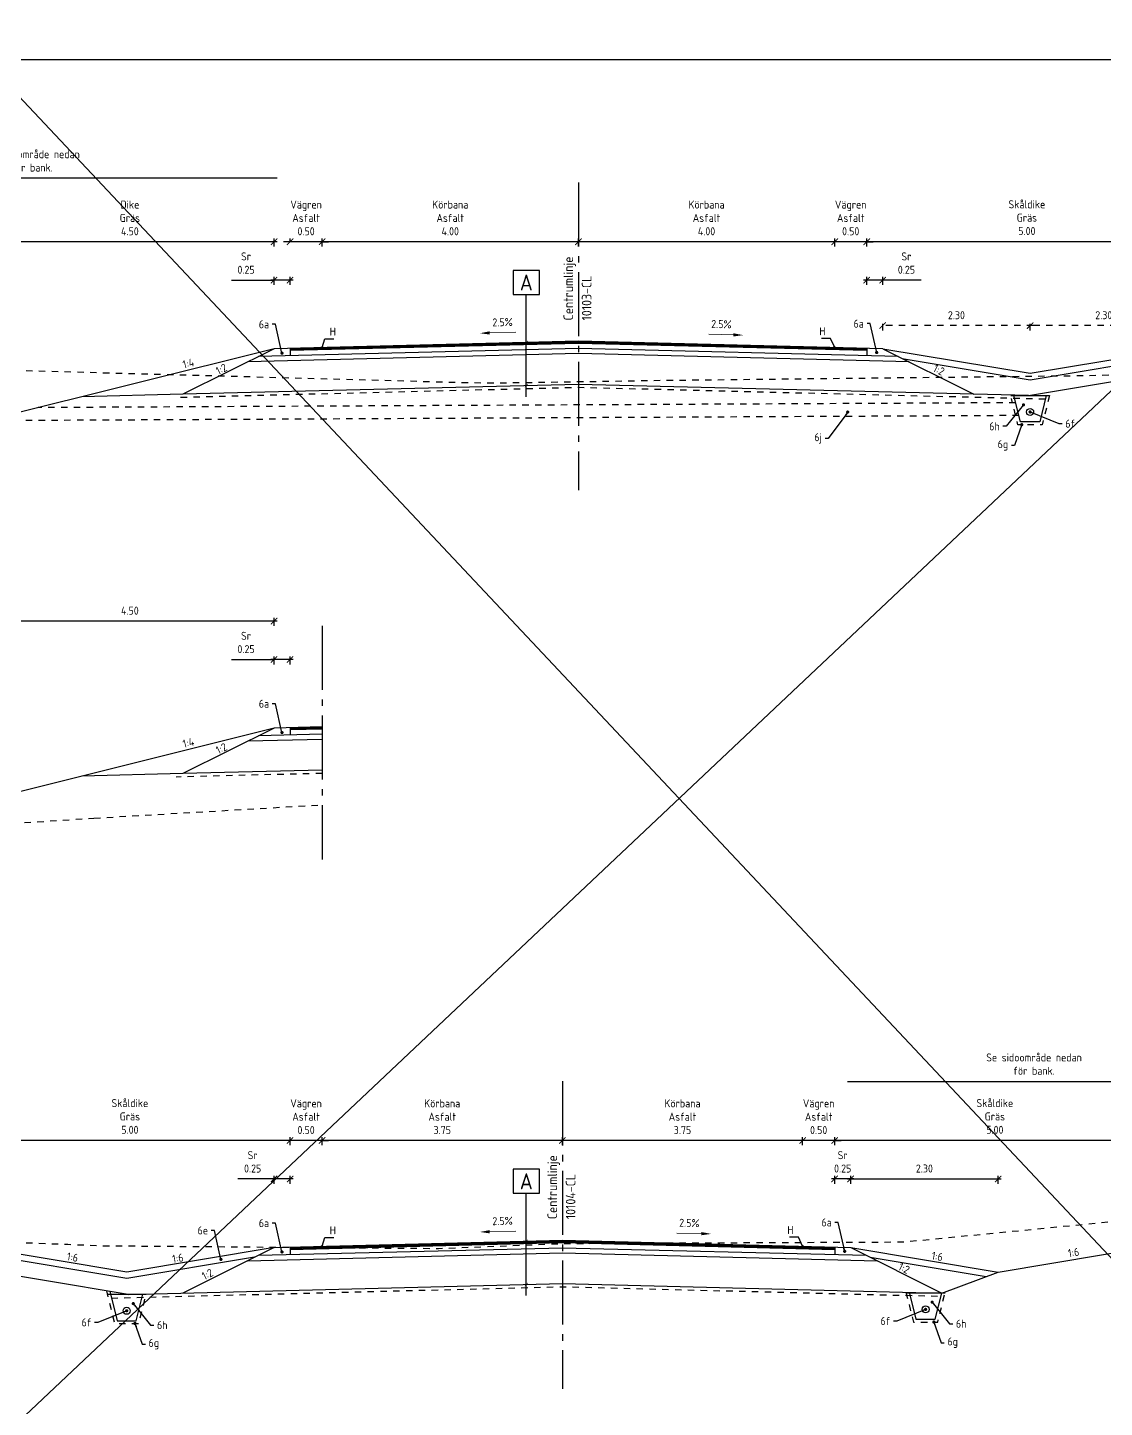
# Model space of a CAD drawing. Header units: metres. Extents: x -15 to 360, y -10 to 97.
# Drawn here: x 6.43 to 23.24, y 6.65 to 28.2 of the extents above; entities that cross this region are included whole.
import ezdxf
from ezdxf.enums import TextEntityAlignment as Align

# ---------------------------------------------------------------- set-up
doc = ezdxf.new("R2010")
doc.units = ezdxf.units.M
doc.header["$LTSCALE"] = 0.05
doc.header["$MEASUREMENT"] = 0
for name, pattern in [('AA_DASHED_1', [2, 1, -1]), ('CENTRUMLINJE', [27, 20, -3, 1, -3]), ('DASHED_2', [3, 2, -1])]:
    doc.linetypes.add(name, pattern=pattern)
doc.layers.get('0').update_dxf_attribs({"linetype": 'CONTINUOUS'})
doc.layers.get('DEFPOINTS').update_dxf_attribs({"color": 5, "linetype": 'CONTINUOUS'})
for name, color, linetype in [('04_geotextil', 1, 'DASHED_2'), ('04_mått', 4, 'CONTINUOUS'), ('04_topp', 7, 'CONTINUOUS'), ('04_txt', 1, 'CONTINUOUS'), ('04_öb', 4, 'CONTINUOUS'), ('04_öb-typ', 1, 'CONTINUOUS'), ('04_överyta', 3, 'CONTINUOUS'), ('51_ledn-D', 4, 'AA_DASHED_1'), ('M-372A', 9, 'DASHED_2'), ('M-373', 4, 'CONTINUOUS'), ('M-378B', 7, 'CENTRUMLINJE')]:
    doc.layers.add(name, color=color, linetype=linetype)
doc.styles.add('ISO', font='iso.shx')
doc.dimstyles.new('Anmärkning$7', dxfattribs={"dimtxt": 2.5, "dimasz": 1, "dimexe": 2, "dimexo": 5, "dimgap": -1, "dimtad": 0, "dimtoh": 1, "dimzin": 0, "dimdsep": 46, "dimtxsty": 'ISO', "dimcen": 1.5, "dimazin": 0, "dimtfac": 1, "dimtix": 1, "dimtmove": 0, "dimatfit": 3, "dimldrblk": 'DOT', "dimfxl": 2, "dimtolj": 1, "dimtzin": 0, "dimarcsym": 0})
doc.dimstyles.new('BH90$0', dxfattribs={"dimscale": 0.05, "dimtxt": 2.5, "dimasz": 2, "dimexe": 1, "dimexo": 5, "dimgap": 2, "dimtad": 1, "dimzin": 0, "dimdsep": 46, "dimtxsty": 'ISO', "dimblk1": 'ARCHTICK', "dimblk2": 'ARCHTICK', "dimsah": 1, "dimcen": 1.5, "dimdle": 1, "dimadec": 0, "dimazin": 0, "dimtfac": 1, "dimtix": 1, "dimtmove": 0, "dimatfit": 3, "dimfxl": 1.5, "dimfxlon": 1, "dimtolj": 1, "dimtzin": 0, "dimarcsym": 0})
doc.dimstyles.new('BH90$7', dxfattribs={"dimscale": 0.05, "dimtxt": 2.5, "dimasz": 3, "dimexe": 2, "dimexo": 20, "dimgap": 1, "dimtad": 1, "dimzin": 0, "dimdsep": 46, "dimtxsty": 'ISO', "dimblk1": 'OPEN90', "dimblk2": 'OPEN90', "dimsah": 1, "dimcen": 4, "dimdle": 2, "dimadec": 0, "dimazin": 0, "dimtfac": 1, "dimtix": 1, "dimtmove": 0, "dimatfit": 3, "dimfxl": 2, "dimtolj": 1, "dimtzin": 0, "dimarcsym": 0})

# ---------------------------------------------------------------- blocks, each defined once
blk = doc.blocks.new('_ARCHTICK')
at = {"color": 0, "linetype": 'ByBlock', "const_width": 0.15}
blk.add_lwpolyline([(-0.5, -0.5), (0.5, 0.5)], dxfattribs=at)
blk = doc.blocks.new('*D15')
at = {"layer": '04_mått', "color": 0, "lineweight": -2}
for p, q in [((19.031, 24.857), (18.931, 24.857)), ((19.031, 24.782), (19.031, 24.907)), ((19.531, 24.857), (19.031, 24.857)), ((19.531, 24.782), (19.531, 24.907)), ((19.531, 24.857), (19.631, 24.857))]:
    blk.add_line(p, q, dxfattribs=at)
at = {"layer": 'DEFPOINTS', "color": 0}
for p in [(19.031, 24.857), (19.031, 23.204), (19.531, 23.192)]:
    blk.add_point(p, dxfattribs=at)
at = {"layer": '04_mått', "color": 0, "lineweight": -2, "xscale": 0.1, "yscale": 0.1, "zscale": 0.1}
blk.add_blockref('_ARCHTICK', (19.031, 24.857), dxfattribs=at)
at = {"layer": '04_mått', "color": 0, "lineweight": -2, "xscale": 0.1, "yscale": 0.1, "zscale": 0.1, "rotation": 180}
blk.add_blockref('_ARCHTICK', (19.531, 24.857), dxfattribs=at)
at = {"layer": '04_mått', "color": 0, "insert": (19.281, 25.228), "char_height": 0.125, "attachment_point": 5, "style": 'ISO'}
blk.add_mtext('\\A1;Vägren\\PAsfalt\\P0.50', dxfattribs=at)
blk = doc.blocks.new('*D16')
at = {"layer": '04_mått', "color": 0, "lineweight": -2}
for p, q in [((19.081, 24.857), (14.981, 24.857)), ((15.031, 24.782), (15.031, 24.907)), ((19.031, 24.782), (19.031, 24.907))]:
    blk.add_line(p, q, dxfattribs=at)
at = {"layer": 'DEFPOINTS', "color": 0}
for p in [(15.031, 24.857), (15.031, 23.304), (19.031, 23.204)]:
    blk.add_point(p, dxfattribs=at)
at = {"layer": '04_mått', "color": 0, "lineweight": -2, "xscale": 0.1, "yscale": 0.1, "zscale": 0.1, "rotation": 180}
blk.add_blockref('_ARCHTICK', (15.031, 24.857), dxfattribs=at)
at = {"layer": '04_mått', "color": 0, "lineweight": -2, "xscale": 0.1, "yscale": 0.1, "zscale": 0.1}
blk.add_blockref('_ARCHTICK', (19.031, 24.857), dxfattribs=at)
at = {"layer": '04_mått', "color": 0, "insert": (17.031, 25.228), "char_height": 0.125, "attachment_point": 5, "style": 'ISO'}
blk.add_mtext('\\A1;Körbana\\PAsfalt\\P4.00', dxfattribs=at)
blk = doc.blocks.new('*D17')
at = {"layer": '04_mått', "color": 0, "lineweight": -2}
for p, q in [((15.081, 24.857), (10.981, 24.857)), ((11.031, 24.782), (11.031, 24.907)), ((15.031, 24.782), (15.031, 24.907))]:
    blk.add_line(p, q, dxfattribs=at)
at = {"layer": 'DEFPOINTS', "color": 0}
for p in [(11.031, 24.857), (15.031, 23.304), (11.031, 23.204)]:
    blk.add_point(p, dxfattribs=at)
at = {"layer": '04_mått', "color": 0, "lineweight": -2, "xscale": 0.1, "yscale": 0.1, "zscale": 0.1, "rotation": 180}
blk.add_blockref('_ARCHTICK', (11.031, 24.857), dxfattribs=at)
at = {"layer": '04_mått', "color": 0, "lineweight": -2, "xscale": 0.1, "yscale": 0.1, "zscale": 0.1}
blk.add_blockref('_ARCHTICK', (15.031, 24.857), dxfattribs=at)
at = {"layer": '04_mått', "color": 0, "insert": (13.031, 25.228), "char_height": 0.125, "attachment_point": 5, "style": 'ISO'}
blk.add_mtext('\\A1;Körbana\\PAsfalt\\P4.00', dxfattribs=at)
blk = doc.blocks.new('*D18')
at = {"layer": '04_mått', "color": 0, "lineweight": -2}
for p, q in [((10.531, 24.857), (10.431, 24.857)), ((10.531, 24.873), (10.531, 24.907)), ((11.031, 24.857), (10.531, 24.857)), ((11.031, 24.782), (11.031, 24.907)), ((11.031, 24.857), (11.131, 24.857))]:
    blk.add_line(p, q, dxfattribs=at)
at = {"layer": 'DEFPOINTS', "color": 0}
for p in [(10.531, 24.857), (10.531, 23.192, 6.1), (11.031, 23.204)]:
    blk.add_point(p, dxfattribs=at)
at = {"layer": '04_mått', "color": 0, "lineweight": -2, "xscale": 0.1, "yscale": 0.1, "zscale": 0.1}
blk.add_blockref('_ARCHTICK', (10.531, 24.857), dxfattribs=at)
at = {"layer": '04_mått', "color": 0, "lineweight": -2, "xscale": 0.1, "yscale": 0.1, "zscale": 0.1, "rotation": 180}
blk.add_blockref('_ARCHTICK', (11.031, 24.857), dxfattribs=at)
at = {"layer": '04_mått', "color": 0, "insert": (10.781, 25.228), "char_height": 0.125, "attachment_point": 5, "style": 'ISO'}
blk.add_mtext('\\A1;Vägren\\PAsfalt\\P0.50', dxfattribs=at)
blk = doc.blocks.new('*D19')
at = {"layer": '04_mått', "color": 0, "lineweight": -2}
for p, q in [((10.331, 24.857), (5.731, 24.857)), ((5.781, 24.782), (5.781, 24.907)), ((10.281, 24.782), (10.281, 24.907))]:
    blk.add_line(p, q, dxfattribs=at)
at = {"layer": 'DEFPOINTS', "color": 0}
for p in [(5.781, 24.857), (10.281, 23.186), (5.781, 22.061)]:
    blk.add_point(p, dxfattribs=at)
at = {"layer": '04_mått', "color": 0, "lineweight": -2, "xscale": 0.1, "yscale": 0.1, "zscale": 0.1, "rotation": 180}
blk.add_blockref('_ARCHTICK', (5.781, 24.857), dxfattribs=at)
at = {"layer": '04_mått', "color": 0, "lineweight": -2, "xscale": 0.1, "yscale": 0.1, "zscale": 0.1}
blk.add_blockref('_ARCHTICK', (10.281, 24.857), dxfattribs=at)
at = {"layer": '04_mått', "color": 0, "insert": (8.031, 25.228), "char_height": 0.125, "attachment_point": 5, "style": 'ISO'}
blk.add_mtext('\\A1;Dike\\PGräs\\P4.50', dxfattribs=at)
blk = doc.blocks.new('_H-NSEK')
at = {"color": 0, "linetype": 'ByBlock'}
blk.add_lwpolyline([(0.207, 0.187), (-0.207, 0.187), (-0.207, -0.187), (0.207, -0.187)], close=True, dxfattribs=at)
at = {"color": 0, "linetype": 'ByBlock', "style": 'ISO'}
blk.add_attdef('N', text='', height=0.25, rotation=180, dxfattribs=at).set_placement((0, 0), align=Align.MIDDLE_CENTER)
blk = doc.blocks.new('*D20')
at = {"layer": '04_mått', "color": 0, "lineweight": 5}
blk.add_line((17.452, 23.402), (17.066, 23.412), dxfattribs=at)
at = {"layer": '04_mått', "color": 0}
blk.add_solid([(17.452, 23.427), (17.451, 23.377), (17.602, 23.398)], dxfattribs=at)
at = {"layer": 'DEFPOINTS', "color": 0}
for p in [(17.066, 23.412), (17.062, 23.254), (17.598, 23.24)]:
    blk.add_point(p, dxfattribs=at)
at = {"layer": '04_mått', "color": 0, "insert": (17.263, 23.569), "char_height": 0.125, "attachment_point": 5, "rotation": 358.5679, "style": 'ISO'}
blk.add_mtext('\\A1;2.5%', dxfattribs=at)
blk = doc.blocks.new('_None')
blk = doc.blocks.new('*D21')
at = {"layer": '04_mått', "color": 0, "lineweight": 5}
blk.add_line((13.645, 23.432), (14.057, 23.442), dxfattribs=at)
at = {"layer": '04_mått', "color": 0}
blk.add_solid([(13.645, 23.457), (13.646, 23.407), (13.495, 23.428)], dxfattribs=at)
at = {"layer": 'DEFPOINTS', "color": 0}
for p in [(14.057, 23.442), (14.061, 23.28), (13.499, 23.266)]:
    blk.add_point(p, dxfattribs=at)
at = {"layer": '04_mått', "color": 0, "insert": (13.847, 23.6), "char_height": 0.125, "attachment_point": 5, "rotation": 1.4321, "style": 'ISO'}
blk.add_mtext('\\A1;2.5%', dxfattribs=at)
blk = doc.blocks.new('*D22')
at = {"layer": '04_mått', "color": 0, "lineweight": -2}
for p, q in [((24.581, 24.857), (19.481, 24.857)), ((19.531, 24.782), (19.531, 24.907)), ((24.531, 24.782), (24.531, 24.907))]:
    blk.add_line(p, q, dxfattribs=at)
at = {"layer": 'DEFPOINTS', "color": 0}
for p in [(19.531, 24.857), (19.531, 23.192), (24.531, 23.188)]:
    blk.add_point(p, dxfattribs=at)
at = {"layer": '04_mått', "color": 0, "lineweight": -2, "xscale": 0.1, "yscale": 0.1, "zscale": 0.1, "rotation": 180}
blk.add_blockref('_ARCHTICK', (19.531, 24.857), dxfattribs=at)
at = {"layer": '04_mått', "color": 0, "lineweight": -2, "xscale": 0.1, "yscale": 0.1, "zscale": 0.1}
blk.add_blockref('_ARCHTICK', (24.531, 24.857), dxfattribs=at)
at = {"layer": '04_mått', "color": 0, "insert": (22.031, 25.232), "char_height": 0.125, "attachment_point": 5, "style": 'ISO'}
blk.add_mtext('\\A1;Skåldike\\PGräs\\P5.00', dxfattribs=at)
blk = doc.blocks.new('*D23')
at = {"layer": '04_mått', "color": 0, "lineweight": -2}
for p, q in [((9.615, 24.256), (10.281, 24.256)), ((10.581, 24.256), (10.231, 24.256)), ((10.281, 24.181), (10.281, 24.306)), ((10.531, 24.181), (10.531, 24.306))]:
    blk.add_line(p, q, dxfattribs=at)
at = {"layer": 'DEFPOINTS', "color": 0}
for p in [(10.281, 24.256), (10.281, 23.186), (10.531, 23.192)]:
    blk.add_point(p, dxfattribs=at)
at = {"layer": '04_mått', "color": 0, "lineweight": -2, "xscale": 0.1, "yscale": 0.1, "zscale": 0.1, "rotation": 180}
blk.add_blockref('_ARCHTICK', (10.281, 24.256), dxfattribs=at)
at = {"layer": '04_mått', "color": 0, "lineweight": -2, "xscale": 0.1, "yscale": 0.1, "zscale": 0.1}
blk.add_blockref('_ARCHTICK', (10.531, 24.256), dxfattribs=at)
at = {"layer": '04_mått', "color": 0, "insert": (9.844, 24.523), "char_height": 0.125, "attachment_point": 5, "style": 'ISO'}
blk.add_mtext('\\A1;Sr\\P0.25', dxfattribs=at)
blk = doc.blocks.new('*D27')
at = {"layer": '04_mått', "color": 0, "lineweight": -2}
for p, q in [((19.831, 24.256), (19.481, 24.256)), ((19.531, 24.181), (19.531, 24.306)), ((19.781, 24.181), (19.781, 24.306)), ((20.381, 24.256), (19.781, 24.256))]:
    blk.add_line(p, q, dxfattribs=at)
at = {"layer": 'DEFPOINTS', "color": 0}
for p in [(19.531, 24.256), (19.531, 23.192), (19.781, 23.186)]:
    blk.add_point(p, dxfattribs=at)
at = {"layer": '04_mått', "color": 0, "lineweight": -2, "xscale": 0.1, "yscale": 0.1, "zscale": 0.1, "rotation": 180}
blk.add_blockref('_ARCHTICK', (19.531, 24.256), dxfattribs=at)
at = {"layer": '04_mått', "color": 0, "lineweight": -2, "xscale": 0.1, "yscale": 0.1, "zscale": 0.1}
blk.add_blockref('_ARCHTICK', (19.781, 24.256), dxfattribs=at)
at = {"layer": '04_mått', "color": 0, "insert": (20.151, 24.523), "char_height": 0.125, "attachment_point": 5, "style": 'ISO'}
blk.add_mtext('\\A1;Sr\\P0.25', dxfattribs=at)
blk = doc.blocks.new('_Dot')
at = {"color": 0, "linetype": 'ByBlock', "lineweight": -2}
blk.add_line((-0.5, 0), (-1, 0), dxfattribs=at)
at = {"color": 0, "linetype": 'ByBlock', "const_width": 0.5}
blk.add_lwpolyline([(-0.25, 0, 1), (0.25, 0, 1)], format="xyb", close=True, dxfattribs=at)
blk = doc.blocks.new('*D31')
at = {"layer": '51_ledn-D', "color": 0, "lineweight": -2}
for p, q in [((22.131, 23.547), (19.731, 23.547)), ((19.781, 23.472), (19.781, 23.597)), ((22.081, 23.472), (22.081, 23.597))]:
    blk.add_line(p, q, dxfattribs=at)
at = {"layer": 'DEFPOINTS', "color": 0}
for p in [(19.781, 23.547), (19.781, 23.186), (22.081, 22.802)]:
    blk.add_point(p, dxfattribs=at)
at = {"layer": '51_ledn-D', "color": 0, "lineweight": -2, "xscale": 0.1, "yscale": 0.1, "zscale": 0.1, "rotation": 180}
blk.add_blockref('_ARCHTICK', (19.781, 23.547), dxfattribs=at)
at = {"layer": '51_ledn-D', "color": 0, "lineweight": -2, "xscale": 0.1, "yscale": 0.1, "zscale": 0.1}
blk.add_blockref('_ARCHTICK', (22.081, 23.547), dxfattribs=at)
at = {"layer": '51_ledn-D', "color": 0, "insert": (20.931, 23.709), "char_height": 0.125, "attachment_point": 5, "style": 'ISO'}
blk.add_mtext('\\A1;2.30', dxfattribs=at)
blk = doc.blocks.new('*D32')
at = {"layer": '51_ledn-D', "color": 0, "lineweight": -2}
for p, q in [((24.431, 23.547), (22.031, 23.547)), ((22.081, 23.472), (22.081, 23.597)), ((24.381, 23.472), (24.381, 23.597))]:
    blk.add_line(p, q, dxfattribs=at)
at = {"layer": 'DEFPOINTS', "color": 0}
for p in [(22.081, 23.547), (24.381, 23.186), (22.081, 22.802)]:
    blk.add_point(p, dxfattribs=at)
at = {"layer": '51_ledn-D', "color": 0, "lineweight": -2, "xscale": 0.1, "yscale": 0.1, "zscale": 0.1, "rotation": 180}
blk.add_blockref('_ARCHTICK', (22.081, 23.547), dxfattribs=at)
at = {"layer": '51_ledn-D', "color": 0, "lineweight": -2, "xscale": 0.1, "yscale": 0.1, "zscale": 0.1}
blk.add_blockref('_ARCHTICK', (24.381, 23.547), dxfattribs=at)
at = {"layer": '51_ledn-D', "color": 0, "insert": (23.231, 23.709), "char_height": 0.125, "attachment_point": 5, "style": 'ISO'}
blk.add_mtext('\\A1;2.30', dxfattribs=at)
blk = doc.blocks.new('*D33')
at = {"layer": '04_mått', "color": 0, "lineweight": -2}
for p, q in [((18.531, 10.823), (18.431, 10.823)), ((18.531, 10.748), (18.531, 10.873)), ((19.031, 10.823), (18.531, 10.823)), ((19.031, 10.748), (19.031, 10.873)), ((19.031, 10.823), (19.131, 10.823))]:
    blk.add_line(p, q, dxfattribs=at)
at = {"layer": 'DEFPOINTS', "color": 0}
for p in [(18.531, 10.823), (18.531, 9.17), (19.031, 9.158)]:
    blk.add_point(p, dxfattribs=at)
at = {"layer": '04_mått', "color": 0, "lineweight": -2, "xscale": 0.1, "yscale": 0.1, "zscale": 0.1}
blk.add_blockref('_ARCHTICK', (18.531, 10.823), dxfattribs=at)
at = {"layer": '04_mått', "color": 0, "lineweight": -2, "xscale": 0.1, "yscale": 0.1, "zscale": 0.1, "rotation": 180}
blk.add_blockref('_ARCHTICK', (19.031, 10.823), dxfattribs=at)
at = {"layer": '04_mått', "color": 0, "insert": (18.781, 11.194), "char_height": 0.125, "attachment_point": 5, "style": 'ISO'}
blk.add_mtext('\\A1;Vägren\\PAsfalt\\P0.50', dxfattribs=at)
blk = doc.blocks.new('*D34')
at = {"layer": '04_mått', "color": 0, "lineweight": -2}
for p, q in [((18.581, 10.823), (14.731, 10.823)), ((14.781, 10.748), (14.781, 10.873)), ((18.531, 10.748), (18.531, 10.873))]:
    blk.add_line(p, q, dxfattribs=at)
at = {"layer": 'DEFPOINTS', "color": 0}
for p in [(14.781, 10.823), (14.781, 9.264), (18.531, 9.17)]:
    blk.add_point(p, dxfattribs=at)
at = {"layer": '04_mått', "color": 0, "lineweight": -2, "xscale": 0.1, "yscale": 0.1, "zscale": 0.1, "rotation": 180}
blk.add_blockref('_ARCHTICK', (14.781, 10.823), dxfattribs=at)
at = {"layer": '04_mått', "color": 0, "lineweight": -2, "xscale": 0.1, "yscale": 0.1, "zscale": 0.1}
blk.add_blockref('_ARCHTICK', (18.531, 10.823), dxfattribs=at)
at = {"layer": '04_mått', "color": 0, "insert": (16.656, 11.194), "char_height": 0.125, "attachment_point": 5, "style": 'ISO'}
blk.add_mtext('\\A1;Körbana\\PAsfalt\\P3.75', dxfattribs=at)
blk = doc.blocks.new('*D35')
at = {"layer": '04_mått', "color": 0, "lineweight": -2}
for p, q in [((14.831, 10.823), (10.981, 10.823)), ((11.031, 10.748), (11.031, 10.873)), ((14.781, 10.748), (14.781, 10.873))]:
    blk.add_line(p, q, dxfattribs=at)
at = {"layer": 'DEFPOINTS', "color": 0}
for p in [(11.031, 10.823), (11.031, 9.17), (14.781, 9.264)]:
    blk.add_point(p, dxfattribs=at)
at = {"layer": '04_mått', "color": 0, "lineweight": -2, "xscale": 0.1, "yscale": 0.1, "zscale": 0.1, "rotation": 180}
blk.add_blockref('_ARCHTICK', (11.031, 10.823), dxfattribs=at)
at = {"layer": '04_mått', "color": 0, "lineweight": -2, "xscale": 0.1, "yscale": 0.1, "zscale": 0.1}
blk.add_blockref('_ARCHTICK', (14.781, 10.823), dxfattribs=at)
at = {"layer": '04_mått', "color": 0, "insert": (12.906, 11.194), "char_height": 0.125, "attachment_point": 5, "style": 'ISO'}
blk.add_mtext('\\A1;Körbana\\PAsfalt\\P3.75', dxfattribs=at)
blk = doc.blocks.new('*D36')
at = {"layer": '04_mått', "color": 0, "lineweight": -2}
for p, q in [((10.531, 10.823), (10.431, 10.823)), ((10.531, 10.839), (10.531, 10.873)), ((11.031, 10.823), (10.531, 10.823)), ((11.031, 10.748), (11.031, 10.873)), ((11.031, 10.823), (11.131, 10.823))]:
    blk.add_line(p, q, dxfattribs=at)
at = {"layer": 'DEFPOINTS', "color": 0}
for p in [(10.531, 10.823), (10.531, 9.158, 6.1), (11.031, 9.17)]:
    blk.add_point(p, dxfattribs=at)
at = {"layer": '04_mått', "color": 0, "lineweight": -2, "xscale": 0.1, "yscale": 0.1, "zscale": 0.1}
blk.add_blockref('_ARCHTICK', (10.531, 10.823), dxfattribs=at)
at = {"layer": '04_mått', "color": 0, "lineweight": -2, "xscale": 0.1, "yscale": 0.1, "zscale": 0.1, "rotation": 180}
blk.add_blockref('_ARCHTICK', (11.031, 10.823), dxfattribs=at)
at = {"layer": '04_mått', "color": 0, "insert": (10.781, 11.194), "char_height": 0.125, "attachment_point": 5, "style": 'ISO'}
blk.add_mtext('\\A1;Vägren\\PAsfalt\\P0.50', dxfattribs=at)
blk = doc.blocks.new('*D37')
at = {"layer": '04_mått', "color": 0, "lineweight": 5}
blk.add_line((16.952, 9.368), (16.566, 9.378), dxfattribs=at)
at = {"layer": '04_mått', "color": 0}
blk.add_solid([(16.952, 9.393), (16.951, 9.343), (17.102, 9.364)], dxfattribs=at)
at = {"layer": 'DEFPOINTS', "color": 0}
for p in [(16.566, 9.378), (16.562, 9.22), (17.098, 9.206)]:
    blk.add_point(p, dxfattribs=at)
at = {"layer": '04_mått', "color": 0, "insert": (16.763, 9.535), "char_height": 0.125, "attachment_point": 5, "rotation": 358.5679, "style": 'ISO'}
blk.add_mtext('\\A1;2.5%', dxfattribs=at)
blk = doc.blocks.new('*D38')
at = {"layer": '04_mått', "color": 0, "lineweight": 5}
blk.add_line((13.645, 9.398), (14.057, 9.408), dxfattribs=at)
at = {"layer": '04_mått', "color": 0}
blk.add_solid([(13.645, 9.423), (13.646, 9.373), (13.495, 9.394)], dxfattribs=at)
at = {"layer": 'DEFPOINTS', "color": 0}
for p in [(14.057, 9.408), (13.499, 9.232), (14.061, 9.246)]:
    blk.add_point(p, dxfattribs=at)
at = {"layer": '04_mått', "color": 0, "insert": (13.847, 9.566), "char_height": 0.125, "attachment_point": 5, "rotation": 1.4321, "style": 'ISO'}
blk.add_mtext('\\A1;2.5%', dxfattribs=at)
blk = doc.blocks.new('*D39')
at = {"layer": '04_mått', "color": 0, "lineweight": -2}
for p, q in [((10.581, 10.823), (5.481, 10.823)), ((5.531, 10.748), (5.531, 10.873)), ((10.531, 10.748), (10.531, 10.873))]:
    blk.add_line(p, q, dxfattribs=at)
at = {"layer": 'DEFPOINTS', "color": 0}
for p in [(5.531, 10.823), (5.531, 9.154), (10.531, 9.158)]:
    blk.add_point(p, dxfattribs=at)
at = {"layer": '04_mått', "color": 0, "lineweight": -2, "xscale": 0.1, "yscale": 0.1, "zscale": 0.1, "rotation": 180}
blk.add_blockref('_ARCHTICK', (5.531, 10.823), dxfattribs=at)
at = {"layer": '04_mått', "color": 0, "lineweight": -2, "xscale": 0.1, "yscale": 0.1, "zscale": 0.1}
blk.add_blockref('_ARCHTICK', (10.531, 10.823), dxfattribs=at)
at = {"layer": '04_mått', "color": 0, "insert": (8.031, 11.198), "char_height": 0.125, "attachment_point": 5, "style": 'ISO'}
blk.add_mtext('\\A1;Skåldike\\PGräs\\P5.00', dxfattribs=at)
blk = doc.blocks.new('*D42')
at = {"layer": '04_öb', "color": 0, "lineweight": -2}
for p, q in [((10.281, 10.222), (9.718, 10.222)), ((10.281, 10.147), (10.281, 10.272)), ((10.581, 10.222), (10.281, 10.222)), ((10.531, 10.147), (10.531, 10.272))]:
    blk.add_line(p, q, dxfattribs=at)
at = {"layer": 'DEFPOINTS', "color": 0}
for p in [(10.281, 10.222), (10.281, 9.152), (10.531, 9.158)]:
    blk.add_point(p, dxfattribs=at)
at = {"layer": '04_öb', "color": 0, "lineweight": -2, "xscale": 0.1, "yscale": 0.1, "zscale": 0.1, "rotation": 180}
blk.add_blockref('_ARCHTICK', (10.281, 10.222), dxfattribs=at)
at = {"layer": '04_öb', "color": 0, "lineweight": -2, "xscale": 0.1, "yscale": 0.1, "zscale": 0.1}
blk.add_blockref('_ARCHTICK', (10.531, 10.222), dxfattribs=at)
at = {"layer": '04_öb', "color": 0, "insert": (9.947, 10.489), "char_height": 0.125, "attachment_point": 5, "style": 'ISO'}
blk.add_mtext('\\A1;Sr\\P0.25', dxfattribs=at)
blk = doc.blocks.new('*D43')
at = {"layer": '04_öb', "color": 0, "lineweight": -2}
for p, q in [((19.331, 10.222), (18.981, 10.222)), ((19.031, 10.147), (19.031, 10.272)), ((19.281, 10.147), (19.281, 10.272))]:
    blk.add_line(p, q, dxfattribs=at)
at = {"layer": 'DEFPOINTS', "color": 0}
for p in [(19.031, 10.222), (19.031, 9.158), (19.281, 9.152)]:
    blk.add_point(p, dxfattribs=at)
at = {"layer": '04_öb', "color": 0, "lineweight": -2, "xscale": 0.1, "yscale": 0.1, "zscale": 0.1, "rotation": 180}
blk.add_blockref('_ARCHTICK', (19.031, 10.222), dxfattribs=at)
at = {"layer": '04_öb', "color": 0, "lineweight": -2, "xscale": 0.1, "yscale": 0.1, "zscale": 0.1}
blk.add_blockref('_ARCHTICK', (19.281, 10.222), dxfattribs=at)
at = {"layer": '04_öb', "color": 0, "insert": (19.156, 10.489), "char_height": 0.125, "attachment_point": 5, "style": 'ISO'}
blk.add_mtext('\\A1;Sr\\P0.25', dxfattribs=at)
blk = doc.blocks.new('_Open30')
at = {"color": 0, "linetype": 'ByBlock', "lineweight": -2}
for p, q in [((-1, 0.268), (0, 0)), ((0, 0), (-1, -0.268)), ((0, 0), (-1, 0))]:
    blk.add_line(p, q, dxfattribs=at)
blk = doc.blocks.new('*D46')
at = {"layer": '04_mått', "color": 0, "lineweight": -2}
blk.add_line((19.231, 11.744), (25.005, 11.744), dxfattribs=at)
at = {"layer": 'DEFPOINTS', "color": 0}
for p in [(25.255, 11.744), (19.281, 9.152), (25.255, 9.173)]:
    blk.add_point(p, dxfattribs=at)
at = {"layer": '04_mått', "color": 0, "lineweight": -2, "xscale": 0.25, "yscale": 0.25, "zscale": 0.25}
blk.add_blockref('_Open30', (25.255, 11.744), dxfattribs=at)
at = {"layer": '04_mått', "color": 0, "insert": (22.143, 12.015), "char_height": 0.125, "attachment_point": 5, "style": 'ISO'}
blk.add_mtext('\\A1;Se sidoområde nedan\\Pför bank.', dxfattribs=at)
blk = doc.blocks.new('*D47')
at = {"layer": '04_mått', "color": 0, "lineweight": -2}
blk.add_line((10.331, 25.848), (2.728, 25.848), dxfattribs=at)
at = {"layer": 'DEFPOINTS', "color": 0}
for p in [(2.478, 25.848), (2.478, 23.542), (10.281, 23.186)]:
    blk.add_point(p, dxfattribs=at)
at = {"layer": '04_mått', "color": 0, "lineweight": -2, "xscale": 0.25, "yscale": 0.25, "zscale": 0.25, "rotation": 180}
blk.add_blockref('_Open30', (2.478, 25.848), dxfattribs=at)
at = {"layer": '04_mått', "color": 0, "insert": (6.504, 26.119), "char_height": 0.125, "attachment_point": 5, "style": 'ISO'}
blk.add_mtext('\\A1;Se sidoområde nedan\\Pför bank.', dxfattribs=at)
blk = doc.blocks.new('*D49')
at = {"layer": '04_mått', "color": 0, "lineweight": -2}
for p, q in [((19.231, 10.222), (21.631, 10.222)), ((19.281, 10.147), (19.281, 10.272)), ((21.581, 10.147), (21.581, 10.272))]:
    blk.add_line(p, q, dxfattribs=at)
at = {"layer": 'DEFPOINTS', "color": 0}
for p in [(21.581, 10.222), (19.281, 9.152), (21.581, 8.768)]:
    blk.add_point(p, dxfattribs=at)
at = {"layer": '04_mått', "color": 0, "lineweight": -2, "xscale": 0.1, "yscale": 0.1, "zscale": 0.1, "rotation": 180}
blk.add_blockref('_ARCHTICK', (19.281, 10.222), dxfattribs=at)
at = {"layer": '04_mått', "color": 0, "lineweight": -2, "xscale": 0.1, "yscale": 0.1, "zscale": 0.1}
blk.add_blockref('_ARCHTICK', (21.581, 10.222), dxfattribs=at)
at = {"layer": '04_mått', "color": 0, "insert": (20.431, 10.385), "char_height": 0.125, "attachment_point": 5, "style": 'ISO'}
blk.add_mtext('\\A1;2.30', dxfattribs=at)
blk = doc.blocks.new('*D50')
at = {"layer": '04_mått', "color": 0, "lineweight": -2}
for p, q in [((24.081, 10.823), (18.981, 10.823)), ((19.031, 10.748), (19.031, 10.873)), ((24.031, 10.748), (24.031, 10.873))]:
    blk.add_line(p, q, dxfattribs=at)
at = {"layer": 'DEFPOINTS', "color": 0}
for p in [(19.031, 10.823), (19.031, 9.158), (24.031, 9.177)]:
    blk.add_point(p, dxfattribs=at)
at = {"layer": '04_mått', "color": 0, "lineweight": -2, "xscale": 0.1, "yscale": 0.1, "zscale": 0.1, "rotation": 180}
blk.add_blockref('_ARCHTICK', (19.031, 10.823), dxfattribs=at)
at = {"layer": '04_mått', "color": 0, "lineweight": -2, "xscale": 0.1, "yscale": 0.1, "zscale": 0.1}
blk.add_blockref('_ARCHTICK', (24.031, 10.823), dxfattribs=at)
at = {"layer": '04_mått', "color": 0, "insert": (21.531, 11.198), "char_height": 0.125, "attachment_point": 5, "style": 'ISO'}
blk.add_mtext('\\A1;Skåldike\\PGräs\\P5.00', dxfattribs=at)
blk = doc.blocks.new('_Open90')
at = {"color": 0, "linetype": 'ByBlock', "lineweight": -2}
for p, q in [((0, 0), (-1, 0)), ((-0.5, 0.5), (0, 0)), ((0, 0), (-0.5, -0.5))]:
    blk.add_line(p, q, dxfattribs=at)
blk = doc.blocks.new('*D63')
at = {"layer": '04_mått', "color": 0, "lineweight": -2}
for p, q in [((5.781, 18.858), (5.781, 18.983)), ((10.281, 18.858), (10.281, 18.983)), ((10.331, 18.933), (5.731, 18.933))]:
    blk.add_line(p, q, dxfattribs=at)
at = {"layer": 'DEFPOINTS', "color": 0}
for p in [(5.781, 18.933), (10.281, 17.262), (5.781, 16.137)]:
    blk.add_point(p, dxfattribs=at)
at = {"layer": '04_mått', "color": 0, "lineweight": -2, "xscale": 0.1, "yscale": 0.1, "zscale": 0.1, "rotation": 180}
blk.add_blockref('_ARCHTICK', (5.781, 18.933), dxfattribs=at)
at = {"layer": '04_mått', "color": 0, "lineweight": -2, "xscale": 0.1, "yscale": 0.1, "zscale": 0.1}
blk.add_blockref('_ARCHTICK', (10.281, 18.933), dxfattribs=at)
at = {"layer": '04_mått', "color": 0, "insert": (8.031, 19.096), "char_height": 0.125, "attachment_point": 5, "style": 'ISO'}
blk.add_mtext('\\A1;4.50', dxfattribs=at)
blk = doc.blocks.new('*D64')
at = {"layer": '04_mått', "color": 0, "lineweight": -2}
for p, q in [((9.615, 18.332), (10.281, 18.332)), ((10.581, 18.332), (10.231, 18.332)), ((10.281, 18.257), (10.281, 18.382)), ((10.531, 18.257), (10.531, 18.382))]:
    blk.add_line(p, q, dxfattribs=at)
at = {"layer": 'DEFPOINTS', "color": 0}
for p in [(10.281, 18.332), (10.281, 17.262), (10.531, 17.268)]:
    blk.add_point(p, dxfattribs=at)
at = {"layer": '04_mått', "color": 0, "lineweight": -2, "xscale": 0.1, "yscale": 0.1, "zscale": 0.1, "rotation": 180}
blk.add_blockref('_ARCHTICK', (10.281, 18.332), dxfattribs=at)
at = {"layer": '04_mått', "color": 0, "lineweight": -2, "xscale": 0.1, "yscale": 0.1, "zscale": 0.1}
blk.add_blockref('_ARCHTICK', (10.531, 18.332), dxfattribs=at)
at = {"layer": '04_mått', "color": 0, "insert": (9.844, 18.599), "char_height": 0.125, "attachment_point": 5, "style": 'ISO'}
blk.add_mtext('\\A1;Sr\\P0.25', dxfattribs=at)

msp = doc.modelspace()

# ---------------------------------------------------------------- linework, layer by layer
for p, q in [((-15.271, 50.077), (41.638, -10.475)), ((46.299, 44.193), (-11.101, -9.985))]:
    msp.add_line(p, q)
at = {"layer": '04_geotextil', "flags": 128}
for points in [[(22.319, 22.397), (15.031, 22.579), (8.754, 22.422)], [(22.384, 22.453), (22.27, 21.998), (21.892, 21.998), (21.789, 22.41)], [(11.031, 16.555), (8.754, 16.498)], [(7.664, 8.477), (7.792, 7.964), (8.17, 7.964), (8.273, 8.376)], [(7.742, 8.363), (14.781, 8.539), (20.701, 8.391)], [(20.144, 8.455), (20.261, 7.986), (20.639, 7.986), (20.755, 8.449)]]:
    msp.add_lwpolyline(points, dxfattribs=at)
at = {"layer": '04_topp', "const_width": 0.03, "flags": 128}
for points in [[(19.531, 23.175), (15.031, 23.287), (10.531, 23.175)], [(11.031, 17.263), (10.531, 17.251)]]:
    msp.add_lwpolyline(points, dxfattribs=at)
at = {"layer": '04_topp', "flags": 128}
for points in [[(19.781, 23.186), (21.202, 22.475)], [(10.281, 9.152), (8.859, 8.441)]]:
    msp.add_lwpolyline(points, dxfattribs=at)
msp.add_lwpolyline([(10.531, 9.141, 0.03, 0.03, 0), (14.781, 9.247, 0.03, 0.03, 0), (19.031, 9.141, 0, 0, 0)], format="xyseb", dxfattribs=at)
at = {"layer": '04_öb'}
for points in [[(10.281, 23.186), (8.859, 22.475)], [(20.192, 22.98), (15.031, 23.109), (9.87, 22.98)], [(22.056, 22.454), (24.675, 22.89)], [(22.056, 22.454), (15.031, 22.629), (8.859, 22.475), (7.281, 22.436)], [(22.333, 22.453), (22.231, 22.043), (21.931, 22.043), (21.828, 22.453)], [(10.281, 17.262), (8.859, 16.551)], [(11.031, 17.085), (9.87, 17.056)], [(11.031, 16.605), (8.859, 16.551), (7.281, 16.512)], [(9.87, 8.946), (14.781, 9.069), (19.692, 8.946)], [(19.281, 9.152), (20.702, 8.441)], [(8.005, 8.42), (5.386, 8.856)], [(20.702, 8.441), (21.581, 8.768)], [(7.716, 8.468), (7.831, 8.009), (8.131, 8.009), (8.235, 8.425)], [(8.005, 8.42), (14.781, 8.589), (20.702, 8.441)], [(20.194, 8.454), (20.3, 8.031), (20.6, 8.031), (20.702, 8.441)]]:
    msp.add_lwpolyline(points, dxfattribs=at)
at = {"layer": '04_öb-typ'}
for p, q in [((14.218, 22.434), (14.218, 24.033)), ((14.218, 8.4), (14.218, 9.999))]:
    msp.add_line(p, q, dxfattribs=at)
at = {"layer": '04_överyta'}
msp.add_line((10.281, 23.186), (5.781, 22.061), dxfattribs=at)
at = {"layer": '04_överyta', "flags": 128}
for points in [[(19.781, 23.186), (15.031, 23.304), (10.281, 23.186)], [(19.531, 23.157), (15.031, 23.269), (10.531, 23.157)], [(20.023, 23.065), (15.031, 23.189), (10.039, 23.065)], [(10.531, 23.192), (10.531, 23.077)], [(19.531, 23.192), (19.531, 23.077)], [(19.781, 23.186), (22.081, 22.802), (24.381, 23.186)], [(20.085, 23.034), (22.081, 22.701), (24.326, 23.075)], [(10.281, 17.262), (5.781, 16.137)], [(11.031, 17.28), (10.281, 17.262)], [(10.531, 17.268), (10.531, 17.153)], [(11.031, 17.245), (10.531, 17.233)], [(11.031, 17.165), (10.039, 17.141)], [(19.281, 9.152), (21.581, 8.768), (24.031, 9.177), (25.309, 9.603)], [(10.281, 9.152), (7.981, 8.768), (5.681, 9.152)], [(10.039, 9.031), (14.781, 9.149), (19.523, 9.031)], [(10.281, 9.152), (14.781, 9.264), (19.281, 9.152)], [(10.531, 9.123), (14.781, 9.229), (19.031, 9.123)], [(10.531, 9.158), (10.531, 9.043)], [(19.031, 9.158), (19.031, 9.043)], [(9.977, 9), (7.981, 8.667), (5.736, 9.041)], [(19.585, 9), (21.393, 8.698)]]:
    msp.add_lwpolyline(points, dxfattribs=at)
at = {"layer": '51_ledn-D', "flags": 128}
for points in [[(21.856, 22.342), (6.6, 22.266)], [(21.906, 22.142), (5.784, 22.061)]]:
    msp.add_lwpolyline(points, dxfattribs=at)
at = {"layer": 'DEFPOINTS', "flags": 128}
msp.add_lwpolyline([(0, 0), (0, 27.7), (39.05, 27.7), (39.05, 5.54), (34.05, 5.54), (34.05, 0)], close=True, dxfattribs=at)
for points in [[(21.778, 22.453), (22.384, 22.453)], [(8.284, 8.419), (7.678, 8.419)], [(20.753, 8.441), (20.147, 8.441)]]:
    msp.add_lwpolyline(points, dxfattribs=at)
at = {"layer": 'M-372A', "flags": 128}
for points in [[(-4.969, 23.446), (-4.8, 23.433), (0.751, 22.997), (7.642, 22.811), (13.105, 22.663), (13.685, 22.651), (15.031, 22.672), (16.189, 22.691), (22.843, 22.766), (27.571, 22.875), (32.609, 22.982), (35.031, 23.061)], [(-4.969, 9.875), (-4.336, 9.832), (3.995, 9.314), (7.064, 9.202), (7.577, 9.18), (12.846, 9.137), (14.82, 9.215), (20.106, 9.239), (23.492, 9.57), (26.09, 9.617), (29.824, 10.235), (34.1, 10.68), (34.531, 10.629)]]:
    msp.add_lwpolyline(points, dxfattribs=at)
at = {"layer": 'M-372A'}
msp.add_lwpolyline([(0, 15.37), (7.47, 15.856), (11.031, 16.064)], dxfattribs=at)
at = {"layer": 'M-373'}
for centre in [(22.081, 22.198), (7.981, 8.164), (20.45, 8.186)]:
    msp.add_circle(centre, 0.055, dxfattribs=at)
at = {"layer": 'M-378B', "linetype": 'CENTRUMLINJE'}
for p, q in [((15.031, 25.781), (15.031, 20.979)), ((14.781, 11.747), (14.781, 6.945))]:
    msp.add_line(p, q, dxfattribs=at)
at = {"layer": 'M-378B', "linetype": 'CENTRUMLINJE', "flags": 128}
msp.add_lwpolyline([(11.031, 18.858), (11.031, 15.21)], dxfattribs=at)

# ---------------------------------------------------------------- block references
at = {"layer": '04_öb-typ'}
ref = msp.add_blockref('_H-NSEK', (14.218, 24.22), dxfattribs=at)
ref.add_attrib('N', 'A', dxfattribs={"layer": '0', "height": 0.25, "style": 'ISO'}).set_placement((14.218, 24.22), align=Align.MIDDLE_CENTER)
at = {"layer": '04_öb-typ', "xscale": 0.05000000000000071, "zscale": 0.05}
for p, yscale in [((14.218, 23.284), 0.05000000000000071), ((14.218, 22.609), 0.05000000000000071), ((14.218, 9.25), 0.04999999999999982), ((14.218, 8.575), 0.04999999999999982)]:
    msp.add_blockref('_ARCHTICK', p, dxfattribs=dict(at, yscale=yscale))
at = {"layer": '04_öb-typ'}
ref = msp.add_blockref('_H-NSEK', (14.218, 10.186), dxfattribs=at)
ref.add_attrib('N', 'A', dxfattribs={"layer": '0', "height": 0.25, "style": 'ISO'}).set_placement((14.218, 10.186), align=Align.MIDDLE_CENTER)

# ---------------------------------------------------------------- texts
at = {"layer": '04_mått', "linetype": 'Continuous', "style": 'ISO'}
for s, rotation, p in [('1:4', 14.0362, (8.873, 22.876)), ('1:2', 26.5651, (9.412, 22.774)), ('1:2', 333.4349, (20.554, 22.837)), ('1:4', 14.0362, (8.873, 16.952)), ('1:2', 26.5651, (9.412, 16.85)), ('1:6', 350.5377, (7.04, 8.954)), ('1:6', 9.4623, (8.704, 8.909)), ('1:6', 350.5377, (20.537, 8.966)), ('1:6', 9.4623, (22.684, 8.998)), ('1:2', 333.4349, (20.01, 8.81)), ('1:2', 26.5651, (9.194, 8.64))]:
    msp.add_text(s, height=0.125, rotation=rotation, dxfattribs=at).set_placement(p)
at = {"layer": '04_mått', "char_height": 0.125, "style": 'ISO'}
for s, insert, attachment_point in [('\\A1;6a', (10.204, 23.567), 6), ('H', (11.15, 23.391), 7), ('H', (18.889, 23.396), 9), ('\\A1;6a', (19.486, 23.577), 6), ('6h', (21.607, 21.974), 6), ('6f', (22.631, 22.016), 4), ('6j', (18.832, 21.785), 6), ('6g', (21.739, 21.677), 6), ('\\A1;6a', (10.204, 17.643), 6), ('6e', (9.251, 9.418), 6), ('\\A1;6a', (10.204, 9.533), 6), ('H', (11.15, 9.357), 7), ('H', (18.389, 9.362), 9), ('\\A1;6a', (18.986, 9.543), 6), ('6f', (7.431, 7.982), 6), ('6h', (8.455, 7.94), 4), ('6f', (19.9, 8.004), 6), ('6h', (20.924, 7.962), 4), ('6g', (8.323, 7.643), 4), ('6g', (20.792, 7.665), 4)]:
    msp.add_mtext(s, dxfattribs=dict(at, insert=insert, attachment_point=attachment_point))
at = {"layer": '04_txt', "style": 'ISO'}
for s, p in [('Centrumlinje', (14.949, 23.627)), ('10103-CL', (15.235, 23.627)), ('Centrumlinje', (14.699, 9.594)), ('10104-CL', (14.985, 9.594))]:
    msp.add_text(s, height=0.15, rotation=90, dxfattribs=at).set_placement(p)

# ---------------------------------------------------------------- dimensions: what is measured, and where the dimension line sits
at = {"layer": '04_mått'}
for base, p1, p2, picture, middle in [((2.478, 25.848), (10.281, 23.186), (2.478, 23.542), '*D47', (6.504, 26.119)), ((25.255, 11.744), (19.281, 9.152), (25.255, 9.173), '*D46', (22.143, 12.015))]:
    dim = msp.add_linear_dim(base=base, p1=p1, p2=p2, text='Se sidoområde nedan\\Pför bank.', dimstyle='BH90$0', override={"dimasz": 5, "dimblk1": 'None', "dimblk2": 'Open30', "dimse1": 1, "dimse2": 1, "dimsd1": 0, "dimtmove": 1}, dxfattribs=at)
    dim.commit()
    dim.dimension.update_dxf_attribs({"geometry": picture, "text_midpoint": middle})
for base, p1, p2, text, picture, middle in [((5.781, 24.857), (10.281, 23.186), (5.781, 22.061), 'Dike\\PGräs\\P<>', '*D19', (8.031, 25.228)), ((10.531, 24.857), (11.031, 23.204), (10.531, 23.192, 6.1), 'Vägren\\PAsfalt\\P<>', '*D18', (10.781, 25.228)), ((11.031, 24.857), (15.031, 23.304), (11.031, 23.204), 'Körbana\\PAsfalt\\P<>', '*D17', (13.031, 25.228)), ((15.031, 24.857), (19.031, 23.204), (15.031, 23.304), 'Körbana\\PAsfalt\\P<>', '*D16', (17.031, 25.228)), ((19.031, 24.857), (19.531, 23.192), (19.031, 23.204), 'Vägren\\PAsfalt\\P<>', '*D15', (19.281, 25.228)), ((19.531, 24.857), (24.531, 23.188), (19.531, 23.192), 'Skåldike\\PGräs\\P<>', '*D22', (22.031, 25.232)), ((5.531, 10.823), (10.531, 9.158), (5.531, 9.154), 'Skåldike\\PGräs\\P<>', '*D39', (8.031, 11.198)), ((10.531, 10.823), (11.031, 9.17), (10.531, 9.158, 6.1), 'Vägren\\PAsfalt\\P<>', '*D36', (10.781, 11.194)), ((11.031, 10.823), (14.781, 9.264), (11.031, 9.17), 'Körbana\\PAsfalt\\P<>', '*D35', (12.906, 11.194)), ((14.781, 10.823), (18.531, 9.17), (14.781, 9.264), 'Körbana\\PAsfalt\\P<>', '*D34', (16.656, 11.194)), ((18.531, 10.823), (19.031, 9.158), (18.531, 9.17), 'Vägren\\PAsfalt\\P<>', '*D33', (18.781, 11.194)), ((19.031, 10.823), (24.031, 9.177), (19.031, 9.158), 'Skåldike\\PGräs\\P<>', '*D50', (21.531, 11.198))]:
    dim = msp.add_linear_dim(base=base, p1=p1, p2=p2, angle=180, text=text, dimstyle='BH90$0', override={"dimtmove": 1}, dxfattribs=at)
    dim.commit()
    dim.dimension.update_dxf_attribs({"geometry": picture, "text_midpoint": middle})
for base, p1, p2, picture, middle in [((10.281, 24.256), (10.531, 23.192), (10.281, 23.186), '*D23', (9.844, 24.424)), ((19.531, 24.256), (19.781, 23.186), (19.531, 23.192), '*D27', (20.151, 24.523)), ((10.281, 18.332), (10.531, 17.268), (10.281, 17.262), '*D64', (9.844, 18.5))]:
    dim = msp.add_linear_dim(base=base, p1=p1, p2=p2, angle=180, text='Sr\\P<>', dimstyle='BH90$0', override={"dimtmove": 1}, dxfattribs=at)
    dim.commit()
    dim.dimension.update_dxf_attribs({"geometry": picture, "text_midpoint": middle, "dimtype": 160})
for p1, p2, distance, picture, middle in [((13.499, 23.266), (14.061, 23.28), 0.162, '*D21', (13.847, 23.6)), ((17.598, 23.24), (17.062, 23.254), -0.158, '*D20', (17.263, 23.569)), ((13.499, 9.232), (14.061, 9.246), 0.162, '*D38', (13.847, 9.566)), ((17.098, 9.206), (16.562, 9.22), -0.158, '*D37', (16.763, 9.535))]:
    dim = msp.add_aligned_dim(p1=p1, p2=p2, distance=distance, text='2.5%', dimstyle='BH90$0', override={"dimasz": 3, "dimblk2": 'None', "dimdle": 0, "dimse1": 1, "dimse2": 1, "dimsd1": 0, "dimsd2": 0, "dimlwd": 5}, dxfattribs=at)
    dim.commit()
    dim.dimension.update_dxf_attribs({"geometry": picture, "text_midpoint": middle})
dim = msp.add_linear_dim(base=(5.781, 18.933), p1=(10.281, 17.262), p2=(5.781, 16.137), angle=180, dimstyle='BH90$0', override={"dimtmove": 1}, dxfattribs=at)
dim.commit()
dim.dimension.update_dxf_attribs({"geometry": '*D63', "text_midpoint": (8.031, 19.096)})
dim = msp.add_linear_dim(base=(21.581, 10.222), p1=(19.281, 9.152), p2=(21.581, 8.768), dimstyle='BH90$0', dxfattribs=at)
dim.commit()
dim.dimension.update_dxf_attribs({"geometry": '*D49', "text_midpoint": (20.431, 10.385)})
at = {"layer": '04_öb'}
for base, p1, p2, picture, middle in [((10.281, 10.222), (10.531, 9.158), (10.281, 9.152), '*D42', (9.947, 10.222)), ((19.031, 10.222), (19.281, 9.152), (19.031, 9.158), '*D43', (19.156, 10.222))]:
    dim = msp.add_linear_dim(base=base, p1=p1, p2=p2, text='Sr\\P<>', dimstyle='BH90$0', dxfattribs=at)
    dim.commit()
    dim.dimension.update_dxf_attribs({"geometry": picture, "text_midpoint": middle, "dimtype": 160})
at = {"layer": '51_ledn-D'}
for base, p1, p2, picture, middle in [((19.781, 23.547), (22.081, 22.802), (19.781, 23.186), '*D31', (20.931, 23.709)), ((22.081, 23.547), (24.381, 23.186), (22.081, 22.802), '*D32', (23.231, 23.709))]:
    dim = msp.add_linear_dim(base=base, p1=p1, p2=p2, dimstyle='BH90$0', dxfattribs=at)
    dim.commit()
    dim.dimension.update_dxf_attribs({"geometry": picture, "text_midpoint": middle})

# ---------------------------------------------------------------- leaders
at = {"layer": '04_mått', "annotation_type": 0, "has_hookline": 1}
for points, dimstyle, override, hookline_direction, text_width in [([(10.405, 23.116), (10.304, 23.567), (10.254, 23.567)], 'Anmärkning$7', {"dimscale": 0.05}, 1, 0.143), ([(19.687, 23.126), (19.586, 23.577), (19.536, 23.577)], 'Anmärkning$7', {"dimscale": 0.05}, 1, 0.143), ([(11.031, 23.204), (11.075, 23.341), (11.1, 23.341)], 'BH90$7', {"dimasz": 0.5, "dimldrblk": 'Origin'}, 0, 0.0625), ([(19.031, 23.204), (18.964, 23.346), (18.939, 23.346)], 'BH90$7', {"dimasz": 0.5, "dimldrblk": 'Origin'}, 1, 0.0625), ([(19.234, 22.197), (18.932, 21.785), (18.882, 21.785)], 'Anmärkning$7', {"dimscale": 0.05}, 1, 0.0893), ([(21.978, 22.31), (21.707, 21.974), (21.657, 21.974)], 'Anmärkning$7', {"dimscale": 0.05}, 1, 0.143), ([(22.081, 22.198), (22.531, 22.016), (22.581, 22.016)], 'Anmärkning$7', {"dimscale": 0.05}, 0, 0.107), ([(21.951, 22), (21.839, 21.677), (21.789, 21.677)], 'Anmärkning$7', {"dimscale": 0.05}, 1, 0.143), ([(10.405, 17.192), (10.304, 17.643), (10.254, 17.643)], 'Anmärkning$7', {"dimscale": 0.05}, 1, 0.143), ([(10.405, 9.082), (10.304, 9.533), (10.254, 9.533)], 'Anmärkning$7', {"dimscale": 0.05}, 1, 0.143), ([(19.187, 9.092), (19.086, 9.543), (19.036, 9.543)], 'Anmärkning$7', {"dimscale": 0.05}, 1, 0.143), ([(9.452, 8.966), (9.351, 9.418), (9.301, 9.418)], 'Anmärkning$7', {"dimscale": 0.05}, 1, 0.143), ([(11.031, 9.17), (11.075, 9.307), (11.1, 9.307)], 'BH90$7', {"dimasz": 0.5, "dimldrblk": 'Origin'}, 0, 0.0625), ([(18.531, 9.17), (18.464, 9.312), (18.439, 9.312)], 'BH90$7', {"dimasz": 0.5, "dimldrblk": 'Origin'}, 1, 0.0625), ([(7.981, 8.164), (7.531, 7.982), (7.481, 7.982)], 'Anmärkning$7', {"dimscale": 0.05}, 1, 0.107), ([(8.084, 8.276), (8.355, 7.94), (8.405, 7.94)], 'Anmärkning$7', {"dimscale": 0.05}, 0, 0.143), ([(20.45, 8.186), (20, 8.004), (19.95, 8.004)], 'Anmärkning$7', {"dimscale": 0.05}, 1, 0.107), ([(20.553, 8.298), (20.824, 7.962), (20.874, 7.962)], 'Anmärkning$7', {"dimscale": 0.05}, 0, 0.143), ([(8.11, 7.966), (8.223, 7.643), (8.273, 7.643)], 'Anmärkning$7', {"dimscale": 0.05}, 0, 0.143), ([(20.579, 7.988), (20.692, 7.665), (20.742, 7.665)], 'Anmärkning$7', {"dimscale": 0.05}, 0, 0.143)]:
    msp.add_leader(points, dimstyle=dimstyle, override=override, dxfattribs=dict(at, hookline_direction=hookline_direction, text_width=text_width))

doc.saveas('drawing.dxf')
